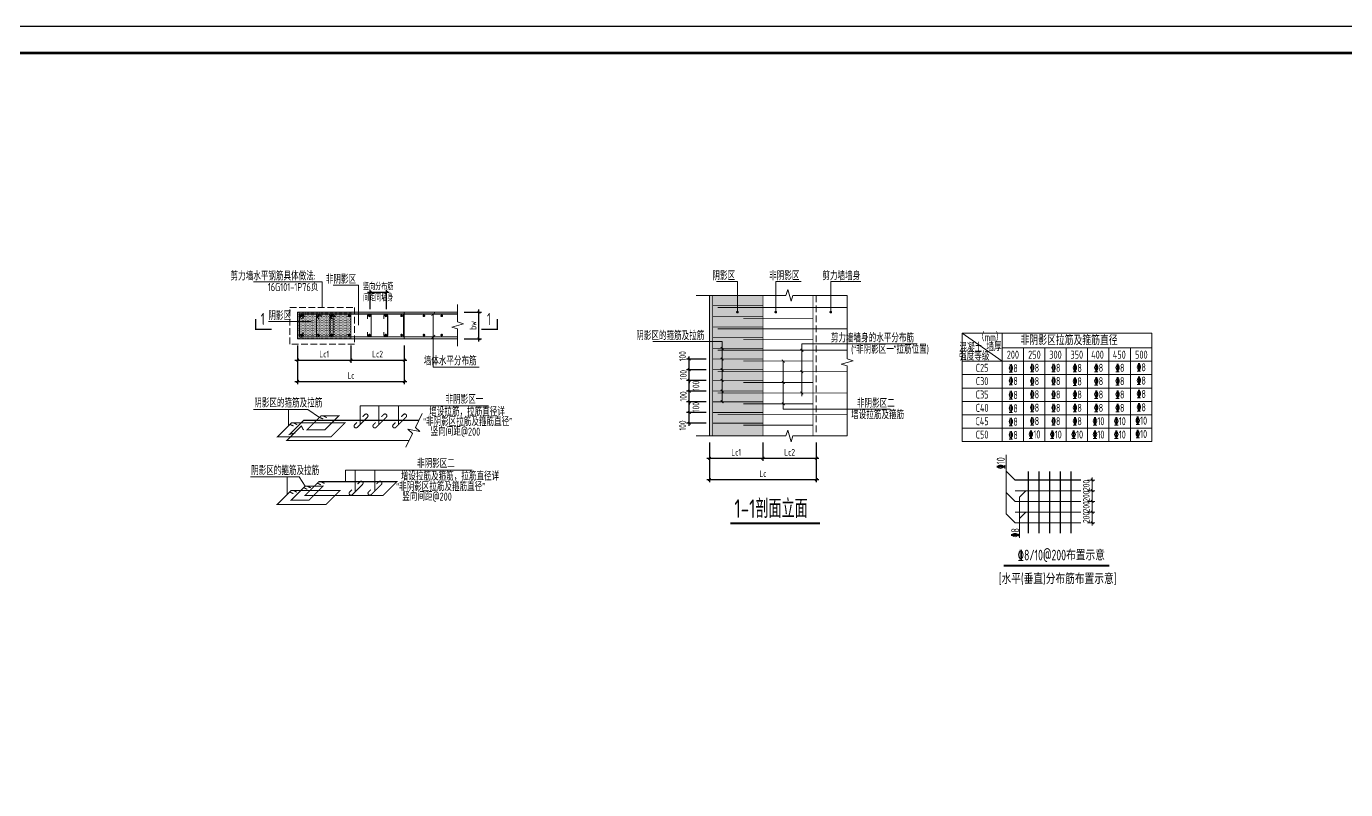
# Model space of a CAD drawing. Extents: x 5874492 to 7194610, y -939842 to -279257.
# Drawn here: x 6273052 to 6322492, y -580920 to -552326 of the extents above; entities that cross this region are included whole.
import ezdxf
from ezdxf.enums import TextEntityAlignment as Align

# ---------------------------------------------------------------- set-up
doc = ezdxf.new("R2010")
doc.units = 0
doc.header["$LTSCALE"] = 1000
doc.linetypes.add('DASH', pattern=[0.35, 0.25, -0.1])
doc.linetypes.add('HIDDEN', pattern=[0.375, 0.25, -0.125])
for name, color, linetype, lineweight in [('S-基础-DIM', 3, 'Continuous', 20), ('S-墙柱-DIM', 3, 'Continuous', 20), ('S-墙柱-REIN', 1, 'Continuous', 20), ('S-大样-HATCH', 251, 'Continuous', 20), ('S-大样-实线', 2, 'Continuous', 20), ('S-通用-TAB', 7, 'Continuous', 20), ('S-通用-TEXT', 7, 'Continuous', 20), ('S-通用-THIN', 7, 'Continuous', 20)]:
    doc.layers.add(name, color=color, linetype=linetype, lineweight=lineweight)
doc.layers.add('Y-云图图框', color=7, linetype='Continuous')
doc.styles.add('_YT_Name', font='', dxfattribs={"width": 0.8})
doc.styles.add('_YT_Sign_Text', font='ros.shx', dxfattribs={"width": 0.8, "bigfont": 'hztxt.shx'})
doc.styles.add('_YT_TK_Text', font='ros.shx', dxfattribs={"width": 0.8, "bigfont": 'hztxt.shx'})
doc.styles.get("Standard").update_dxf_attribs({"font": 'gbenor.shx', "bigfont": 'gbcbig.shx'})
doc.styles.add('TSSD', font='Tssdeng.shx', dxfattribs={"width": 0.7, "bigfont": 'hztxt.shx'})
doc.styles.add('TSSD_Dimension', font='tssdeng.shx', dxfattribs={"width": 0.7, "bigfont": 'tssdchn.shx'})
doc.styles.add('TSSD_Rein', font='tssdeng.shx', dxfattribs={"width": 0.7, "bigfont": 'hztxt.shx'})
doc.styles.get('_YT_Name').set_extended_font_data('SimHei')
doc.dimstyles.new('TSSD_20_100', dxfattribs={"dimtxt": 250, "dimasz": 100, "dimexe": 100, "dimexo": 250, "dimgap": 100, "dimtad": 1, "dimdec": 0, "dimlfac": 0.2, "dimzin": 0, "dimdsep": 46, "dimtxsty": 'TSSD_Dimension', "dimblk": 'ARCHTICK', "dimcen": 0, "dimdle": 100, "dimclrt": 7, "dimadec": 0, "dimazin": 0, "dimtfac": 1, "dimtdec": 0, "dimtix": 1, "dimtmove": 2, "dimatfit": 3, "dimfxl": 0, "dimtolj": 1, "dimtzin": 0, "dimarcsym": 0})

# ---------------------------------------------------------------- blocks, each defined once
blk = doc.blocks.new('20191001.15335746')
at = {"layer": 'S-通用-TAB'}
for p, q in [((0, 4050), (1500, 3000)), ((0, 4050), (7100, 4050)), ((0, 0), (0, 4050)), ((1500, 0), (1500, 4050)), ((7100, 0), (7100, 4050)), ((1500, 3500), (7100, 3500)), ((2300, 0), (2300, 3500)), ((3100, 0), (3100, 3500)), ((3900, 0), (3900, 3500)), ((4700, 0), (4700, 3500)), ((5500, 0), (5500, 3500)), ((6300, 0), (6300, 3500)), ((0, 3000), (7100, 3000)), ((0, 3000), (7100, 3000)), ((0, 2500), (7100, 2500)), ((0, 2000), (7100, 2000)), ((0, 1500), (7100, 1500)), ((0, 1000), (7100, 1000)), ((0, 500), (7100, 500)), ((0, 0), (7100, 0))]:
    blk.add_line(p, q, dxfattribs=at)
at = {"layer": 'S-通用-TEXT', "style": 'TSSD', "width": 0.7}
for s, height, p in [('（mm）', 300, (1046, 3751)), ('非阴影区拉筋及箍筋直径', 350, (4005, 3609)), ('混凝土', 300, (323, 3360)), ('墙厚', 300, (1191, 3384)), ('强度等级', 300, (450, 3035)), ('200', 300, (1898, 3098)), ('250', 300, (2706, 3098)), ('300', 300, (3496, 3098)), ('350', 300, (4294, 3098)), ('400', 300, (5070, 3098)), ('450', 300, (5886, 3098)), ('500', 300, (6713, 3098)), ('C25', 300, (745, 2606)), ('\x848', 300, (1908, 2591)), ('\x848', 300, (2708, 2606)), ('\x848', 300, (3508, 2606)), ('\x848', 300, (4308, 2600)), ('\x848', 300, (5108, 2606)), ('\x848', 300, (5908, 2606)), ('\x848', 300, (6708, 2626)), ('C30', 300, (745, 2106)), ('\x848', 300, (1908, 2114)), ('\x848', 300, (2708, 2106)), ('\x848', 300, (3508, 2113)), ('\x848', 300, (4308, 2098)), ('\x848', 300, (5108, 2106)), ('\x848', 300, (5908, 2106)), ('\x848', 300, (6708, 2127)), ('C35', 300, (745, 1606)), ('\x848', 300, (1908, 1588)), ('\x848', 300, (2708, 1613)), ('\x848', 300, (3508, 1606)), ('\x848', 300, (4308, 1606)), ('\x848', 300, (5108, 1606)), ('\x848', 300, (5908, 1606)), ('\x848', 300, (6708, 1627)), ('C40', 300, (745, 1106)), ('\x848', 300, (1908, 1088)), ('\x848', 300, (2708, 1113)), ('\x848', 300, (3508, 1106)), ('\x848', 300, (4308, 1106)), ('\x848', 300, (5108, 1106)), ('\x848', 300, (5908, 1106)), ('\x848', 300, (6708, 1127)), ('C45', 300, (745, 606)), ('\x848', 300, (1908, 588)), ('\x848', 300, (2708, 613)), ('\x848', 300, (3508, 606)), ('\x848', 300, (4308, 606)), ('\x8410', 300, (5108, 606)), ('\x8410', 300, (5908, 606)), ('\x8410', 300, (6708, 627)), ('C50', 300, (745, 106)), ('\x848', 300, (1908, 88)), ('\x8410', 300, (2708, 113)), ('\x8410', 300, (3508, 106)), ('\x8410', 300, (4308, 106)), ('\x8410', 300, (5108, 106)), ('\x8410', 300, (5908, 106)), ('\x8410', 300, (6708, 127))]:
    blk.add_text(s, height=height, dxfattribs=at).set_placement(p, align=Align.CENTER)
blk = doc.blocks.new('_ArchTick')
at = {"color": 0, "linetype": 'ByBlock', "const_width": 0.4}
blk.add_lwpolyline([(-0.5, -0.5), (0.5, 0.5)], dxfattribs=at)
blk = doc.blocks.new('*D528')
at = {"layer": 'Defpoints', "color": 0, "transparency": 16777216}
for p in [(3127, 2696), (3550, 2696), (3127, 2296)]:
    blk.add_point(p, dxfattribs=at)
at = {"layer": 'S-基础-DIM', "color": 0, "lineweight": -2, "transparency": 16777216}
for p, q in [((3377, 2696), (3650, 2696)), ((3550, 2696), (3550, 2796)), ((3550, 2296), (3550, 2696)), ((3377, 2296), (3650, 2296)), ((3550, 2296), (3550, 2196))]:
    blk.add_line(p, q, dxfattribs=at)
at = {"layer": 'S-基础-DIM', "color": 0, "lineweight": -2, "transparency": 16777216, "xscale": 100, "yscale": 100, "zscale": 100}
for p, rotation in [((3550, 2696), 270), ((3550, 2296), 90)]:
    blk.add_blockref('_ArchTick', p, dxfattribs=dict(at, rotation=rotation))
at = {"layer": 'S-基础-DIM', "color": 7, "transparency": 16777216, "insert": (3325, 2496), "char_height": 250, "attachment_point": 5, "rotation": 90, "style": 'TSSD_Dimension'}
blk.add_mtext('\\A1;200', dxfattribs=at)
blk = doc.blocks.new('*D529')
at = {"layer": 'Defpoints', "color": 0, "transparency": 16777216}
for p in [(3127, 3096), (3550, 3096), (3127, 2696)]:
    blk.add_point(p, dxfattribs=at)
at = {"layer": 'S-基础-DIM', "color": 0, "lineweight": -2, "transparency": 16777216}
for p, q in [((3377, 3096), (3650, 3096)), ((3550, 3096), (3550, 3196)), ((3550, 2696), (3550, 3096)), ((3377, 2696), (3650, 2696)), ((3550, 2696), (3550, 2596))]:
    blk.add_line(p, q, dxfattribs=at)
at = {"layer": 'S-基础-DIM', "color": 0, "lineweight": -2, "transparency": 16777216, "xscale": 100, "yscale": 100, "zscale": 100}
for p, rotation in [((3550, 3096), 270), ((3550, 2696), 90)]:
    blk.add_blockref('_ArchTick', p, dxfattribs=dict(at, rotation=rotation))
at = {"layer": 'S-基础-DIM', "color": 7, "transparency": 16777216, "insert": (3325, 2896), "char_height": 250, "attachment_point": 5, "rotation": 90, "style": 'TSSD_Dimension'}
blk.add_mtext('\\A1;200', dxfattribs=at)
blk = doc.blocks.new('*D530')
at = {"layer": 'Defpoints', "color": 0, "transparency": 16777216}
for p in [(3127, 3496), (3550, 3496), (3127, 3096)]:
    blk.add_point(p, dxfattribs=at)
at = {"layer": 'S-基础-DIM', "color": 0, "lineweight": -2, "transparency": 16777216}
for p, q in [((3377, 3496), (3650, 3496)), ((3550, 3496), (3550, 3596)), ((3550, 3096), (3550, 3496)), ((3377, 3096), (3650, 3096)), ((3550, 3096), (3550, 2996))]:
    blk.add_line(p, q, dxfattribs=at)
at = {"layer": 'S-基础-DIM', "color": 0, "lineweight": -2, "transparency": 16777216, "xscale": 100, "yscale": 100, "zscale": 100}
for p, rotation in [((3550, 3496), 270), ((3550, 3096), 90)]:
    blk.add_blockref('_ArchTick', p, dxfattribs=dict(at, rotation=rotation))
at = {"layer": 'S-基础-DIM', "color": 7, "transparency": 16777216, "insert": (3325, 3296), "char_height": 250, "attachment_point": 5, "rotation": 90, "style": 'TSSD_Dimension'}
blk.add_mtext('\\A1;200', dxfattribs=at)
blk = doc.blocks.new('*D531')
at = {"layer": 'Defpoints', "color": 0, "transparency": 16777216}
for p in [(3127, 3896), (3127, 3496), (3550, 3896)]:
    blk.add_point(p, dxfattribs=at)
at = {"layer": 'S-基础-DIM', "color": 0, "lineweight": -2, "transparency": 16777216}
for p, q in [((3550, 3896), (3550, 3996)), ((3377, 3896), (3650, 3896)), ((3377, 3496), (3650, 3496)), ((3550, 3496), (3550, 3896)), ((3550, 3496), (3550, 3396))]:
    blk.add_line(p, q, dxfattribs=at)
at = {"layer": 'S-基础-DIM', "color": 0, "lineweight": -2, "transparency": 16777216, "xscale": 100, "yscale": 100, "zscale": 100}
for p, rotation in [((3550, 3896), 270), ((3550, 3496), 90)]:
    blk.add_blockref('_ArchTick', p, dxfattribs=dict(at, rotation=rotation))
at = {"layer": 'S-基础-DIM', "color": 7, "transparency": 16777216, "insert": (3325, 3696), "char_height": 250, "attachment_point": 5, "rotation": 90, "style": 'TSSD_Dimension'}
blk.add_mtext('\\A1;200', dxfattribs=at)
blk = doc.blocks.new('*D754')
at = {"layer": 'Defpoints', "color": 0, "transparency": 16777216}
for p in [(6289214, -563030), (6290013, -563030), (6289214, -564030)]:
    blk.add_point(p, dxfattribs=at)
at = {"layer": 'S-墙柱-DIM', "color": 0, "lineweight": -2, "transparency": 16777216}
for p, q in [((6289464, -563030), (6290113, -563030)), ((6290013, -564130), (6290013, -562930)), ((6289464, -564030), (6290113, -564030))]:
    blk.add_line(p, q, dxfattribs=at)
at = {"layer": 'S-墙柱-DIM', "color": 0, "lineweight": -2, "transparency": 16777216, "xscale": 100, "yscale": 100, "zscale": 100}
for p, rotation in [((6290013, -563030), 90), ((6290013, -564030), 270)]:
    blk.add_blockref('_ArchTick', p, dxfattribs=dict(at, rotation=rotation))
at = {"layer": 'S-墙柱-DIM', "color": 7, "transparency": 16777216, "insert": (6289788, -563530), "char_height": 250, "attachment_point": 5, "rotation": 90, "style": 'TSSD_Dimension'}
blk.add_mtext('\\A1;bw', dxfattribs=at)
blk = doc.blocks.new('*D755')
at = {"layer": 'Defpoints', "color": 0, "transparency": 16777216}
for p in [(6285931, -562290), (6285931, -563170), (6286545, -563170)]:
    blk.add_point(p, dxfattribs=at)
at = {"layer": 'S-墙柱-DIM', "color": 0, "lineweight": -2, "transparency": 16777216}
for p, q in [((6286645, -562290), (6285831, -562290)), ((6285931, -562920), (6285931, -562190)), ((6286545, -562920), (6286545, -562190))]:
    blk.add_line(p, q, dxfattribs=at)
at = {"layer": 'S-墙柱-DIM', "color": 0, "lineweight": -2, "transparency": 16777216, "xscale": 100, "yscale": 100, "zscale": 100, "rotation": 180}
blk.add_blockref('_ArchTick', (6285931, -562290), dxfattribs=at)
at = {"layer": 'S-墙柱-DIM', "color": 0, "lineweight": -2, "transparency": 16777216, "xscale": 100, "yscale": 100, "zscale": 100}
blk.add_blockref('_ArchTick', (6286545, -562290), dxfattribs=at)
at = {"layer": 'S-墙柱-DIM', "color": 7, "transparency": 16777216, "insert": (6286235, -562290), "char_height": 250, "attachment_point": 5, "style": 'TSSD_Dimension'}
blk.add_mtext('\\A1;竖向分布筋\\P间距同墙身', dxfattribs=at)
blk = doc.blocks.new('*D756')
at = {"layer": 'Defpoints', "color": 0, "transparency": 16777216}
for p in [(6283214, -564030), (6287214, -564030), (6287214, -565629)]:
    blk.add_point(p, dxfattribs=at)
at = {"layer": 'S-墙柱-DIM', "color": 0, "lineweight": -2, "transparency": 16777216}
for p, q in [((6283214, -564280), (6283214, -565729)), ((6287214, -564280), (6287214, -565729)), ((6283114, -565629), (6287314, -565629))]:
    blk.add_line(p, q, dxfattribs=at)
at = {"layer": 'S-墙柱-DIM', "color": 0, "lineweight": -2, "transparency": 16777216, "xscale": 100, "yscale": 100, "zscale": 100, "rotation": 180}
blk.add_blockref('_ArchTick', (6283214, -565629), dxfattribs=at)
at = {"layer": 'S-墙柱-DIM', "color": 0, "lineweight": -2, "transparency": 16777216, "xscale": 100, "yscale": 100, "zscale": 100}
blk.add_blockref('_ArchTick', (6287214, -565629), dxfattribs=at)
at = {"layer": 'S-墙柱-DIM', "color": 7, "transparency": 16777216, "insert": (6285214, -565404), "char_height": 250, "attachment_point": 5, "style": 'TSSD_Dimension'}
blk.add_mtext('\\A1;Lc', dxfattribs=at)
blk = doc.blocks.new('*D757')
at = {"layer": 'Defpoints', "color": 0, "transparency": 16777216}
for p in [(6285214, -564030), (6287214, -564030), (6287214, -564829)]:
    blk.add_point(p, dxfattribs=at)
at = {"layer": 'S-墙柱-DIM', "color": 0, "lineweight": -2, "transparency": 16777216}
for p, q in [((6285214, -564280), (6285214, -564929)), ((6287214, -564280), (6287214, -564929)), ((6285114, -564829), (6287314, -564829))]:
    blk.add_line(p, q, dxfattribs=at)
at = {"layer": 'S-墙柱-DIM', "color": 0, "lineweight": -2, "transparency": 16777216, "xscale": 100, "yscale": 100, "zscale": 100, "rotation": 180}
blk.add_blockref('_ArchTick', (6285214, -564829), dxfattribs=at)
at = {"layer": 'S-墙柱-DIM', "color": 0, "lineweight": -2, "transparency": 16777216, "xscale": 100, "yscale": 100, "zscale": 100}
blk.add_blockref('_ArchTick', (6287214, -564829), dxfattribs=at)
at = {"layer": 'S-墙柱-DIM', "color": 7, "transparency": 16777216, "insert": (6286214, -564604), "char_height": 250, "attachment_point": 5, "style": 'TSSD_Dimension'}
blk.add_mtext('\\A1;Lc2', dxfattribs=at)
blk = doc.blocks.new('*D758')
at = {"layer": 'Defpoints', "color": 0, "transparency": 16777216}
for p in [(6283214, -564030), (6285214, -564030), (6285214, -564829)]:
    blk.add_point(p, dxfattribs=at)
at = {"layer": 'S-墙柱-DIM', "color": 0, "lineweight": -2, "transparency": 16777216}
for p, q in [((6283214, -564280), (6283214, -564929)), ((6285214, -564280), (6285214, -564929)), ((6283114, -564829), (6285314, -564829))]:
    blk.add_line(p, q, dxfattribs=at)
at = {"layer": 'S-墙柱-DIM', "color": 0, "lineweight": -2, "transparency": 16777216, "xscale": 100, "yscale": 100, "zscale": 100, "rotation": 180}
blk.add_blockref('_ArchTick', (6283214, -564829), dxfattribs=at)
at = {"layer": 'S-墙柱-DIM', "color": 0, "lineweight": -2, "transparency": 16777216, "xscale": 100, "yscale": 100, "zscale": 100}
blk.add_blockref('_ArchTick', (6285214, -564829), dxfattribs=at)
at = {"layer": 'S-墙柱-DIM', "color": 7, "transparency": 16777216, "insert": (6284214, -564604), "char_height": 250, "attachment_point": 5, "style": 'TSSD_Dimension'}
blk.add_mtext('\\A1;Lc1', dxfattribs=at)
blk = doc.blocks.new('*D759')
at = {"layer": 'Defpoints', "color": 0, "transparency": 16777216}
for p in [(6297894, -564789), (6298775, -564789), (6298775, -565189)]:
    blk.add_point(p, dxfattribs=at)
at = {"layer": 'S-墙柱-DIM', "color": 0, "lineweight": -2, "transparency": 16777216}
for p, q in [((6298525, -564789), (6297794, -564789)), ((6297894, -565289), (6297894, -564689)), ((6298525, -565189), (6297794, -565189))]:
    blk.add_line(p, q, dxfattribs=at)
at = {"layer": 'S-墙柱-DIM', "color": 0, "lineweight": -2, "transparency": 16777216, "xscale": 100, "yscale": 100, "zscale": 100}
for p, rotation in [((6297894, -564789), 90), ((6297894, -565189), 270)]:
    blk.add_blockref('_ArchTick', p, dxfattribs=dict(at, rotation=rotation))
at = {"layer": 'S-墙柱-DIM', "color": 7, "transparency": 16777216, "insert": (6297644, -564683), "char_height": 250, "attachment_point": 5, "rotation": 90, "style": 'TSSD_Dimension'}
blk.add_mtext('\\A1;100', dxfattribs=at)
blk = doc.blocks.new('*D760')
at = {"layer": 'Defpoints', "color": 0, "transparency": 16777216}
for p in [(6297894, -565189), (6298775, -565189), (6298775, -565589)]:
    blk.add_point(p, dxfattribs=at)
at = {"layer": 'S-墙柱-DIM', "color": 0, "lineweight": -2, "transparency": 16777216}
for p, q in [((6297894, -565189), (6297894, -565089)), ((6298525, -565189), (6297794, -565189)), ((6298525, -565589), (6297794, -565589)), ((6297894, -565589), (6297894, -565189)), ((6297894, -565589), (6297894, -565689))]:
    blk.add_line(p, q, dxfattribs=at)
at = {"layer": 'S-墙柱-DIM', "color": 0, "lineweight": -2, "transparency": 16777216, "xscale": 100, "yscale": 100, "zscale": 100}
for p, rotation in [((6297894, -565189), 270), ((6297894, -565589), 90)]:
    blk.add_blockref('_ArchTick', p, dxfattribs=dict(at, rotation=rotation))
at = {"layer": 'S-墙柱-DIM', "color": 7, "transparency": 16777216, "insert": (6297669, -565389), "char_height": 250, "attachment_point": 5, "rotation": 90, "style": 'TSSD_Dimension'}
blk.add_mtext('\\A1;100', dxfattribs=at)
blk = doc.blocks.new('*D761')
at = {"layer": 'Defpoints', "color": 0, "transparency": 16777216}
for p in [(6297894, -565589), (6298775, -565589), (6298775, -565989)]:
    blk.add_point(p, dxfattribs=at)
at = {"layer": 'S-墙柱-DIM', "color": 0, "lineweight": -2, "transparency": 16777216}
for p, q in [((6298525, -565589), (6297794, -565589)), ((6297894, -566089), (6297894, -565489)), ((6298525, -565989), (6297794, -565989))]:
    blk.add_line(p, q, dxfattribs=at)
at = {"layer": 'S-墙柱-DIM', "color": 0, "lineweight": -2, "transparency": 16777216, "xscale": 100, "yscale": 100, "zscale": 100}
for p, rotation in [((6297894, -565589), 90), ((6297894, -565989), 270)]:
    blk.add_blockref('_ArchTick', p, dxfattribs=dict(at, rotation=rotation))
at = {"layer": 'S-墙柱-DIM', "color": 7, "transparency": 16777216, "insert": (6298144, -565789), "char_height": 250, "attachment_point": 5, "rotation": 90, "style": 'TSSD_Dimension'}
blk.add_mtext('\\A1;100', dxfattribs=at)
blk = doc.blocks.new('*D762')
at = {"layer": 'Defpoints', "color": 0, "transparency": 16777216}
for p in [(6297894, -565989), (6298775, -565989), (6298775, -566389)]:
    blk.add_point(p, dxfattribs=at)
at = {"layer": 'S-墙柱-DIM', "color": 0, "lineweight": -2, "transparency": 16777216}
for p, q in [((6298525, -565989), (6297794, -565989)), ((6297894, -565989), (6297894, -565889)), ((6297894, -566389), (6297894, -565989)), ((6298525, -566389), (6297794, -566389)), ((6297894, -566389), (6297894, -566489))]:
    blk.add_line(p, q, dxfattribs=at)
at = {"layer": 'S-墙柱-DIM', "color": 0, "lineweight": -2, "transparency": 16777216, "xscale": 100, "yscale": 100, "zscale": 100}
for p, rotation in [((6297894, -565989), 270), ((6297894, -566389), 90)]:
    blk.add_blockref('_ArchTick', p, dxfattribs=dict(at, rotation=rotation))
at = {"layer": 'S-墙柱-DIM', "color": 7, "transparency": 16777216, "insert": (6297669, -566189), "char_height": 250, "attachment_point": 5, "rotation": 90, "style": 'TSSD_Dimension'}
blk.add_mtext('\\A1;100', dxfattribs=at)
blk = doc.blocks.new('*D763')
at = {"layer": 'Defpoints', "color": 0, "transparency": 16777216}
for p in [(6297894, -566389), (6298775, -566389), (6298775, -566789)]:
    blk.add_point(p, dxfattribs=at)
at = {"layer": 'S-墙柱-DIM', "color": 0, "lineweight": -2, "transparency": 16777216}
for p, q in [((6298525, -566389), (6297794, -566389)), ((6297894, -566889), (6297894, -566289)), ((6298525, -566789), (6297794, -566789))]:
    blk.add_line(p, q, dxfattribs=at)
at = {"layer": 'S-墙柱-DIM', "color": 0, "lineweight": -2, "transparency": 16777216, "xscale": 100, "yscale": 100, "zscale": 100}
for p, rotation in [((6297894, -566389), 90), ((6297894, -566789), 270)]:
    blk.add_blockref('_ArchTick', p, dxfattribs=dict(at, rotation=rotation))
at = {"layer": 'S-墙柱-DIM', "color": 7, "transparency": 16777216, "insert": (6298144, -566589), "char_height": 250, "attachment_point": 5, "rotation": 90, "style": 'TSSD_Dimension'}
blk.add_mtext('\\A1;100', dxfattribs=at)
blk = doc.blocks.new('*D764')
at = {"layer": 'Defpoints', "color": 0, "transparency": 16777216}
for p in [(6297894, -566789), (6298775, -566789), (6298775, -567189)]:
    blk.add_point(p, dxfattribs=at)
at = {"layer": 'S-墙柱-DIM', "color": 0, "lineweight": -2, "transparency": 16777216}
for p, q in [((6298525, -566789), (6297794, -566789)), ((6297894, -567289), (6297894, -566689)), ((6298525, -567189), (6297794, -567189))]:
    blk.add_line(p, q, dxfattribs=at)
at = {"layer": 'S-墙柱-DIM', "color": 0, "lineweight": -2, "transparency": 16777216, "xscale": 100, "yscale": 100, "zscale": 100}
for p, rotation in [((6297894, -566789), 90), ((6297894, -567189), 270)]:
    blk.add_blockref('_ArchTick', p, dxfattribs=dict(at, rotation=rotation))
at = {"layer": 'S-墙柱-DIM', "color": 7, "transparency": 16777216, "insert": (6297644, -567278), "char_height": 250, "attachment_point": 5, "rotation": 90, "style": 'TSSD_Dimension'}
blk.add_mtext('\\A1;100', dxfattribs=at)
blk = doc.blocks.new('*D765')
at = {"layer": 'Defpoints', "color": 0, "transparency": 16777216}
for p in [(6298655, -567667), (6302655, -567667), (6302655, -569306)]:
    blk.add_point(p, dxfattribs=at)
at = {"layer": 'S-墙柱-DIM', "color": 0, "lineweight": -2, "transparency": 16777216}
for p, q in [((6298655, -567917), (6298655, -569406)), ((6302655, -567917), (6302655, -569406)), ((6298555, -569306), (6302755, -569306))]:
    blk.add_line(p, q, dxfattribs=at)
at = {"layer": 'S-墙柱-DIM', "color": 0, "lineweight": -2, "transparency": 16777216, "xscale": 100, "yscale": 100, "zscale": 100, "rotation": 180}
blk.add_blockref('_ArchTick', (6298655, -569306), dxfattribs=at)
at = {"layer": 'S-墙柱-DIM', "color": 0, "lineweight": -2, "transparency": 16777216, "xscale": 100, "yscale": 100, "zscale": 100}
blk.add_blockref('_ArchTick', (6302655, -569306), dxfattribs=at)
at = {"layer": 'S-墙柱-DIM', "color": 7, "transparency": 16777216, "insert": (6300655, -569081), "char_height": 250, "attachment_point": 5, "style": 'TSSD_Dimension'}
blk.add_mtext('\\A1;Lc', dxfattribs=at)
blk = doc.blocks.new('*D766')
at = {"layer": 'Defpoints', "color": 0, "transparency": 16777216}
for p in [(6300655, -567667), (6302655, -567667), (6302655, -568506)]:
    blk.add_point(p, dxfattribs=at)
at = {"layer": 'S-墙柱-DIM', "color": 0, "lineweight": -2, "transparency": 16777216}
for p, q in [((6300655, -567917), (6300655, -568606)), ((6302655, -567917), (6302655, -568606)), ((6300555, -568506), (6302755, -568506))]:
    blk.add_line(p, q, dxfattribs=at)
at = {"layer": 'S-墙柱-DIM', "color": 0, "lineweight": -2, "transparency": 16777216, "xscale": 100, "yscale": 100, "zscale": 100, "rotation": 180}
blk.add_blockref('_ArchTick', (6300655, -568506), dxfattribs=at)
at = {"layer": 'S-墙柱-DIM', "color": 0, "lineweight": -2, "transparency": 16777216, "xscale": 100, "yscale": 100, "zscale": 100}
blk.add_blockref('_ArchTick', (6302655, -568506), dxfattribs=at)
at = {"layer": 'S-墙柱-DIM', "color": 7, "transparency": 16777216, "insert": (6301655, -568281), "char_height": 250, "attachment_point": 5, "style": 'TSSD_Dimension'}
blk.add_mtext('\\A1;Lc2', dxfattribs=at)
blk = doc.blocks.new('*D767')
at = {"layer": 'Defpoints', "color": 0, "transparency": 16777216}
for p in [(6298655, -567667), (6300655, -567667), (6300655, -568506)]:
    blk.add_point(p, dxfattribs=at)
at = {"layer": 'S-墙柱-DIM', "color": 0, "lineweight": -2, "transparency": 16777216}
for p, q in [((6298655, -567917), (6298655, -568606)), ((6300655, -567917), (6300655, -568606)), ((6298555, -568506), (6300755, -568506))]:
    blk.add_line(p, q, dxfattribs=at)
at = {"layer": 'S-墙柱-DIM', "color": 0, "lineweight": -2, "transparency": 16777216, "xscale": 100, "yscale": 100, "zscale": 100, "rotation": 180}
blk.add_blockref('_ArchTick', (6298655, -568506), dxfattribs=at)
at = {"layer": 'S-墙柱-DIM', "color": 0, "lineweight": -2, "transparency": 16777216, "xscale": 100, "yscale": 100, "zscale": 100}
blk.add_blockref('_ArchTick', (6300655, -568506), dxfattribs=at)
at = {"layer": 'S-墙柱-DIM', "color": 7, "transparency": 16777216, "insert": (6299655, -568281), "char_height": 250, "attachment_point": 5, "style": 'TSSD_Dimension'}
blk.add_mtext('\\A1;Lc1', dxfattribs=at)
blk = doc.blocks.new('ECMCTK_A0_横_单行图名-横向图框会签栏-0')
at = {"color": 4}
blk.add_lwpolyline([(0, 0), (1189, 0), (1189, 841), (0, 841)], close=True, dxfattribs=at)
at = {"const_width": 1}
blk.add_lwpolyline([(25, 10), (1179, 10), (1179, 831), (25, 831)], close=True, dxfattribs=at)
at = {"color": 80, "flags": 3}
for tag, height, p in [('YTHQINS', 3, (34.31, 832.5)), ('ECMCKEY', 3, (414.25, 484.67)), ('YTTQINS', 5.62, (1196.03, 12.81)), ('YTFRAME', 3, (904.42, 4.05)), ('YTBARCODE_T1', 3, (971.21, 4.65))]:
    blk.add_attdef(tag, text='', height=height, dxfattribs=at).set_placement(p, align=Align.MIDDLE_CENTER)
at = {"color": 80, "style": '_YT_TK_Text', "width": 0.8, "flags": 3}
for tag, p in [('{姓名五}', (9.62, 809.48)), ('{姓名六}', (14.92, 809.38)), ('{姓名七}', (19.96, 809.48)), ('{姓名八}', (24.7, 809.33)), ('[专业五]', (9.63, 785.25)), ('[专业六]', (14.56, 785.25)), ('[专业七]', (19.49, 785.17)), ('[专业八]', (24.5, 785.09)), ('{姓名一}', (9.73, 733.71)), ('{姓名二}', (14.79, 733.6)), ('{姓名三}', (19.65, 733.65)), ('{姓名四}', (24.75, 733.5)), ('[专业一]', (9.58, 710.09)), ('[专业二]', (14.46, 709.92)), ('[专业三]', (19.63, 709.95)), ('[专业四]', (25, 709.79))]:
    blk.add_attdef(tag, text='', height=3, rotation=90, dxfattribs=at).set_placement(p, align=Align.BOTTOM_LEFT)
at = {"style": '_YT_TK_Text', "width": 0.8}
blk.add_attdef('设计联系电话', text='', height=4, rotation=90, dxfattribs=at).set_placement((16.86, 656.55), align=Align.MIDDLE)
for tag, height, style, width, p in [('设计单位', 6, '_YT_Name', 0.8, (971.75, 38.6)), ('证书编号', 4, '_YT_Sign_Text', 0.8, (1056.87, 43.81)), ('审查批准号', 4, '_YT_Sign_Text', 0.8, (1109.06, 43.81)), ('工程号', 4, '_YT_Sign_Text', 0.5, (1152.08, 44.12)), ('建设单位', 4, '_YT_Sign_Text', 0.8, (1082.96, 36.11)), ('阶段', 4, '_YT_Sign_Text', 0.8, (1152.08, 35.81)), ('项目号', 4, '_YT_Sign_Text', 0.5, (1170.08, 33.72)), ('项目名称', 4, '_YT_Sign_Text', 0.8, (1082.96, 28.11)), ('专业', 4, '_YT_Sign_Text', 0.8, (1152.08, 27.31)), ('图纸名称', 4.5, '_YT_Name', 0.8, (1083.39, 15.06)), ('图纸编号', 4, '_YT_Sign_Text', 0.5, (1151.93, 19.36)), ('出图比例', 4.2, '_YT_Sign_Text', 0.8, (1029.82, 11.78)), ('日期', 4, '_YT_Sign_Text', 0.5, (1151.88, 12.13)), ('版本号', 4, '_YT_Sign_Text', 0.8, (1170.08, 13))]:
    blk.add_attdef(tag, text='', height=height, dxfattribs=dict(style=style, width=width)).set_placement(p, align=Align.CENTER)
at = {"style": '_YT_Sign_Text', "width": 0.8, "flags": 3}
for tag, p, height in [('[审定人]', (938.95, 27.81), 4.1), ('{审定人}', (953.87, 26.45), 6.24), ('[校对人]', (990.23, 27.82), 4.1), ('{校对人}', (1006.35, 26.53), 6.24), ('{审核人}', (954.98, 18.44), 6.24), ('[设计人]', (990.47, 20.21), 4.1), ('{设计人}', (1006.48, 18.54), 6.24), ('[审核人]', (939.01, 19.76), 4.1), ('[项目负责人]', (938.78, 12.01), 4.1), ('{项目负责人}', (956.28, 10.72), 6.24), ('[专业负责人]', (990.74, 11.77), 4.1), ('{专业负责人}', (1006.58, 10.36), 6.24)]:
    blk.add_attdef(tag, p, '', height=height, dxfattribs=at)
at = {"color": 80, "flags": 3}
for tag, p in [('YTQRCODE', (899.04, 11.91)), ('YTBZSIT', (25, 10)), ('EXT_TK_LEFT', (25, 10))]:
    blk.add_attdef(tag, p, '', height=3, dxfattribs=at)
blk = doc.blocks.new('20191001.15353311')
at = {"layer": 'S-墙柱-REIN', "const_width": 45}
for points in [[(1157.5, 1898.8), (1157.5, 4219.5)], [(1557.5, 1900.3), (1557.5, 4221)], [(1957.5, 1898.8), (1957.5, 4219.5)], [(2357.5, 1898.8), (2357.5, 4219.5)], [(2757.5, 1904.8), (2757.5, 4225.5)], [(659.8, 3895.6), (3127.1, 3895.6)], [(659.8, 3495.6), (3127.1, 3495.6)], [(659.8, 3095.6), (3127.1, 3095.6)], [(659.8, 2695.6), (3127.1, 2695.6)], [(659.8, 2295.6), (3127.1, 2295.6)]]:
    blk.add_lwpolyline(points, dxfattribs=at)
at = {"layer": 'S-通用-TEXT'}
for p, q in [((326.5, 2628.9), (326.5, 4847)), ((659.8, 3895.6), (326.5, 4228.9)), ((1059.8, 3495.6), (819.7, 3255.5)), ((659.8, 3095.6), (326.5, 3428.9)), ((819.7, 1736.1), (819.7, 3255.5)), ((659.8, 2295.6), (326.5, 2628.9)), ((1059.8, 2695.6), (819.7, 2455.5))]:
    blk.add_line(p, q, dxfattribs=at)
at = {"layer": 'S-通用-TEXT', "const_width": 70}
blk.add_lwpolyline([(225.8, 687.3), (4193.9, 687.3)], dxfattribs=at)
at = {"layer": 'S-通用-TEXT', "style": 'TSSD_Rein', "width": 0.7}
for s, p in [('\x8410', (121.2, 4529.4)), ('\x848', (662.9, 1922))]:
    blk.add_text(s, height=300, rotation=90, dxfattribs=at).set_placement(p, align=Align.MIDDLE)
blk.add_text('\x848/10@200布置示意', height=400, dxfattribs=at).set_placement((2390.2, 1088.8), align=Align.MIDDLE)
blk.add_text('[水平(垂直)分布筋布置示意]', height=400, dxfattribs=at).set_placement((2254.2, 200), align=Align.MIDDLE_CENTER)
at = {"layer": 'S-基础-DIM'}
for p1, p2, picture, middle in [((3127.1, 3495.6), (3127.1, 3895.6), '*D531', (3324.7, 3695.6)), ((3127.1, 3095.6), (3127.1, 3495.6), '*D530', (3324.7, 3295.6)), ((3127.1, 2695.6), (3127.1, 3095.6), '*D529', (3324.7, 2895.6)), ((3127.1, 2295.6), (3127.1, 2695.6), '*D528', (3324.7, 2495.6))]:
    dim = blk.add_aligned_dim(p1=p1, p2=p2, distance=-422.6, text='200', dimstyle='TSSD_20_100', override={"dimlfac": 0.5}, dxfattribs=at)
    dim.commit()
    dim.dimension.update_dxf_attribs({"geometry": picture, "text_midpoint": middle})

msp = doc.modelspace()

# ---------------------------------------------------------------- hatches: boundary and pattern name
at = {"layer": 'S-大样-HATCH'}
h = msp.add_hatch(dxfattribs=at)
h.set_pattern_fill('DOTS', color=256, scale=30, style=0)
h.set_pattern_definition([(0, (6207140.01, -570241.357), (23.8125, 47.625), [0, -47.625])])
h.paths.add_polyline_path([(6298654.9, -562406), (6300654.9, -562406), (6300654.9, -567667.3), (6298654.9, -567667.3)])
h = msp.add_hatch(dxfattribs=at)
h.set_pattern_fill('DOTS', color=256, scale=30, style=0)
h.set_pattern_definition([(0, (6201858.997, -570865.903), (23.8125, 47.625), [0, -47.625])])
h.paths.add_polyline_path([(6285213.6, -564030), (6285213.6, -563030), (6283213.6, -563030), (6283213.6, -564030)])

# ---------------------------------------------------------------- linework, layer by layer
at = {"layer": 'S-墙柱-REIN'}
msp.add_line((6285213.6, -563030), (6285213.6, -564030), dxfattribs=at)
for points, const_width in [([(6298774.9, -562406), (6298774.9, -567667.3)], 30), ([(6300654.9, -562406), (6300654.9, -567667.3)], 30), ([(6302534.9, -562406), (6302534.9, -567667.3)], 30), ([(6283488, -563205.3), (6283382.5, -563100), (6283283.6, -563100), (6283283.6, -563960), (6285213.6, -563960), (6285213.6, -563100), (6283283.6, -563100), (6283283.6, -563198.9), (6283389, -563304.3)], 40), ([(6284131.3, -563205.3), (6284025.9, -563100), (6283926.9, -563100), (6283926.9, -563960), (6284570.3, -563960), (6284570.3, -563100), (6283926.9, -563100), (6283926.9, -563198.9), (6284032.3, -563304.3)], 40), ([(6284634.6, -563205.3), (6284529.2, -563100), (6284430.3, -563100), (6284430.3, -563960), (6287185.8, -563960), (6287185.8, -563100), (6284430.3, -563100), (6284430.3, -563198.9), (6284535.6, -563304.3)], 40), ([(6298774.9, -562789.4), (6300654.9, -562789.4)], 30), ([(6298959.4, -562858.2), (6303812.7, -562858.2)], 30), ([(6298774.9, -563189.4), (6300654.9, -563189.4)], 30), ([(6298774.9, -563589.4), (6300654.9, -563589.4)], 30), ([(6299921.3, -563265.3), (6302534.9, -563265.3)], 30), ([(6298774.9, -563989.4), (6300654.9, -563989.4)], 30), ([(6298959.4, -563658.2), (6303812.7, -563658.2)], 30), ([(6299921.3, -564065.3), (6302534.9, -564065.3)], 30), ([(6298774.9, -564389.4), (6300654.9, -564389.4)], 30), ([(6298959.4, -564458.2), (6303812.7, -564458.2)], 30), ([(6298774.9, -564789.4), (6300654.9, -564789.4)], 30), ([(6299921.3, -564865.3), (6302534.9, -564865.3)], 30), ([(6298774.9, -565189.4), (6300654.9, -565189.4)], 30), ([(6298774.9, -565589.4), (6300654.9, -565589.4)], 30), ([(6298959.4, -565258.2), (6303812.7, -565258.2)], 30), ([(6298774.9, -565989.4), (6300654.9, -565989.4)], 30), ([(6298959.4, -566058.2), (6303812.7, -566058.2)], 30), ([(6299921.3, -565665.3), (6302534.9, -565665.3)], 30), ([(6298774.9, -566389.4), (6300654.9, -566389.4)], 30), ([(6299921.3, -566465.3), (6302534.9, -566465.3)], 30), ([(6283127.5, -567560.4), (6282923.7, -567606.6), (6283444.1, -567086.1), (6287762.7, -567086.1)], 40), ([(6284173.5, -567036.4), (6284037.9, -566972)], 40), ([(6284307.5, -566981.5), (6284171.8, -566917.1)], 40), ([(6298774.9, -566789.4), (6300654.9, -566789.4)], 30), ([(6298959.4, -566858.2), (6303812.7, -566858.2)], 30), ([(6287390, -567842.3), (6282808.3, -567842.3), (6283354.3, -567296.3), (6283439.4, -567449.9)], 40), ([(6283065.6, -567300.6), (6282930, -567236.1)], 40), ([(6283199.6, -567245.7), (6283064, -567181.2)], 40), ([(6298774.9, -567189.4), (6300654.9, -567189.4)], 30), ([(6299921.3, -567265.3), (6302534.9, -567265.3)], 30), ([(6283713.9, -569616.7), (6283578.2, -569552.3)], 40), ([(6284089.2, -569502.6), (6283953.5, -569438.2)], 40), ([(6284223.1, -569447.7), (6284087.5, -569383.3)], 40), ([(6283057.8, -569832.6), (6282922.1, -569768.1)], 40), ([(6283191.7, -569777.7), (6283056.1, -569713.2)], 40), ([(6283579.9, -569671.6), (6283444.3, -569607.2)], 40)]:
    msp.add_lwpolyline(points, dxfattribs=dict(at, const_width=const_width))
at = {"layer": 'S-墙柱-REIN', "const_width": 40}
for points in [[(6283418.6, -563275), (6283418.6, -563155, 1), (6283283.6, -563155), (6283283.6, -563960), (6284975.4, -563960), (6289213.6, -563960)], [(6283418.6, -563784.9), (6283418.6, -563904.9, -1), (6283283.6, -563904.9), (6283283.6, -563100), (6284975.4, -563100), (6289213.6, -563100)], [(6285837.6, -563290), (6285837.6, -563170, -1), (6285977.6, -563170), (6285977.6, -563890, -1), (6285837.6, -563890), (6285837.6, -563770)], [(6286452, -563290), (6286452, -563170, -1), (6286592, -563170), (6286592, -563890, -1), (6286452, -563890), (6286452, -563770)], [(6285650.5, -566951.6), (6285735.4, -566866.7, -1), (6285834.4, -566965.7), (6285451.7, -567348.4, -1), (6285352.7, -567249.4), (6285437.6, -567164.5)], [(6286356.7, -566951.6), (6286441.6, -566866.7, -1), (6286540.5, -566965.7), (6286157.9, -567348.4, -1), (6286058.9, -567249.4), (6286143.8, -567164.5)], [(6287096.2, -566951.6), (6287181.1, -566866.7, -1), (6287280.1, -566965.7), (6286897.5, -567348.4, -1), (6286798.5, -567249.4), (6286883.3, -567164.5)], [(6285465.5, -569471.3), (6285550.4, -569386.4, -1), (6285649.4, -569485.4), (6285266.7, -569868.1, -1), (6285167.7, -569769.1), (6285252.6, -569684.2)], [(6286171.7, -569471.3), (6286256.5, -569386.4, -1), (6286355.5, -569485.4), (6285972.9, -569868.1, -1), (6285873.9, -569769.1), (6285958.7, -569684.2)]]:
    msp.add_lwpolyline(points, format="xyb", dxfattribs=at)
at = {"layer": 'S-墙柱-REIN', "const_width": 50}
for points in [[(6283328.6, -563170, -1), (6283378.6, -563170, -1)], [(6283971.9, -563170, -1), (6284021.9, -563170, -1)], [(6284525.3, -563170, 1), (6284475.3, -563170, 1)], [(6285168.6, -563170, 1), (6285118.6, -563170, 1)], [(6285932.6, -563170, 1), (6285882.6, -563170, 1)], [(6286547, -563170, 1), (6286497, -563170, 1)], [(6287139.1, -563170, 1), (6287089.1, -563170, 1)], [(6287975.3, -563170, 1), (6287925.3, -563170, 1)], [(6288641.9, -563170, 1), (6288591.9, -563170, 1)], [(6283328.6, -563890, 1), (6283378.6, -563890, 1)], [(6283971.9, -563890, 1), (6284021.9, -563890, 1)], [(6284525.3, -563890, -1), (6284475.3, -563890, -1)], [(6285168.6, -563890, -1), (6285118.6, -563890, -1)], [(6285932.6, -563890, -1), (6285882.6, -563890, -1)], [(6286547, -563890, -1), (6286497, -563890, -1)], [(6287139.1, -563890, -1), (6287089.1, -563890, -1)], [(6287975.3, -563890, -1), (6287925.3, -563890, -1)], [(6288641.9, -563890, -1), (6288591.9, -563890, -1)]]:
    msp.add_lwpolyline(points, format="xyb", close=True, dxfattribs=at)
at = {"layer": 'S-墙柱-REIN', "const_width": 40}
for points in [[(6284092.8, -566917.1), (6284761.6, -566917.1), (6284241.1, -567437.5), (6283572.3, -567437.5)], [(6282983.9, -567181.2), (6284990.8, -567181.2), (6284470.3, -567701.7), (6282463.4, -567701.7)], [(6283499.2, -569552.3), (6284168.1, -569552.3), (6283647.6, -570072.7), (6282978.7, -570072.7)], [(6284008.4, -569383.3), (6286935.5, -569383.3), (6286415.1, -569903.7), (6283487.9, -569903.7)], [(6282977, -569713.2), (6284805.8, -569713.2), (6284285.3, -570233.7), (6282456.5, -570233.7)]]:
    msp.add_lwpolyline(points, close=True, dxfattribs=at)
at = {"layer": 'S-大样-实线'}
for p, q in [((6298654.9, -562406), (6298654.9, -567667.3)), ((6287213.6, -563030), (6287213.6, -564030))]:
    msp.add_line(p, q, dxfattribs=at)
at = {"layer": 'S-大样-实线', "linetype": 'HIDDEN'}
msp.add_line((6302654.9, -562406), (6302654.9, -567667.3), dxfattribs=at)
at = {"layer": 'S-大样-实线'}
msp.add_lwpolyline([(6289213.6, -564030), (6283213.6, -564030), (6283213.6, -563030), (6289213.6, -563030)], dxfattribs=at)
at = {"layer": 'S-通用-TEXT'}
for p, q in [((6283727.9, -563385.5), (6282120.3, -563385.5)), ((6299124.9, -564132.1), (6296526.3, -564132.1)), ((6299124.9, -566389.4), (6299124.9, -564132.1)), ((6302112.2, -564217), (6306435.5, -564217)), ((6302112.2, -566176.6), (6302112.2, -564217)), ((6303152.8, -564217), (6305283.2, -564217)), ((6301416.2, -566662.7), (6301416.2, -564865.5)), ((6285554.6, -566543.2), (6290366.9, -566543.2)), ((6285554.6, -567245.5), (6285554.6, -566543.2)), ((6286260.8, -567245.5), (6286260.8, -566543.2)), ((6287000.3, -567245.5), (6287000.3, -566543.2)), ((6283594.3, -566675.7), (6281568, -566675.7)), ((6282868.7, -567296.4), (6282868.7, -566675.7)), ((6284034.9, -566974.9), (6283594.3, -566675.7)), ((6301416.2, -566662.7), (6305406.4, -566662.7)), ((6285011.5, -569383.3), (6285011.5, -568945.9)), ((6285011.5, -568945.9), (6289754.5, -568945.9)), ((6285369.6, -569765.2), (6285369.6, -568945.9)), ((6286109.1, -569731.8), (6286109.1, -568945.9)), ((6283272.9, -569207.7), (6281456.5, -569207.7)), ((6282825.7, -569864.5), (6282825.7, -569207.7)), ((6283499.2, -569552.3), (6283272.9, -569207.7))]:
    msp.add_line(p, q, dxfattribs=at)
for points in [[(6284140.7, -562851.9), (6284140.7, -561894.9), (6281560.7, -561894.9)], [(6285493.1, -563520.5), (6285493.1, -562019.3), (6284546.5, -562019.3)], [(6299696.9, -563031.3), (6299696.9, -561887.9), (6298915.6, -561887.9)], [(6301135.2, -563031.3), (6301135.2, -561887.9), (6302081.7, -561887.9)], [(6303195.6, -563031.3), (6303195.6, -561887.9), (6304328.9, -561887.9)], [(6288300.8, -563100), (6288300.8, -565098.7), (6290025.2, -565098.7)]]:
    msp.add_lwpolyline(points, dxfattribs=at)
at = {"layer": 'S-通用-TEXT', "linetype": 'DASH'}
msp.add_lwpolyline([(6282930.3, -562851.9), (6285351.2, -562851.9), (6285351.2, -564235.7), (6282930.3, -564235.7)], close=True, dxfattribs=at)
at = {"layer": 'S-通用-TEXT'}
for points, const_width in [([(6288230.1, -563170.7), (6288371.5, -563029.2)], 30), ([(6288230.1, -564030.7), (6288371.5, -563889.2)], 30), ([(6299174.9, -564439.4), (6299074.9, -564339.4)], 40), ([(6302162.2, -564508.2), (6302062.2, -564408.2)], 40), ([(6299174.9, -564839.4), (6299074.9, -564739.4)], 40), ([(6301466.2, -564915.3), (6301366.2, -564815.3)], 40), ([(6299174.9, -565239.4), (6299074.9, -565139.4)], 40), ([(6299174.9, -565639.4), (6299074.9, -565539.4)], 40), ([(6302162.2, -565308.2), (6302062.2, -565208.2)], 40), ([(6299174.9, -566039.4), (6299074.9, -565939.4)], 40), ([(6301466.2, -565715.1), (6301366.2, -565615.1)], 40), ([(6302162.2, -566108.2), (6302062.2, -566008.2)], 40), ([(6299174.9, -566439.4), (6299074.9, -566339.4)], 40), ([(6301466.2, -566515.1), (6301366.2, -566415.1)], 40), ([(6299438.5, -570944.3), (6302789, -570944.3)], 70)]:
    msp.add_lwpolyline(points, dxfattribs=dict(at, const_width=const_width))
at = {"layer": 'S-通用-TEXT', "const_width": 50}
for points in [[(6299671.9, -563031.3, 1), (6299721.9, -563031.3, 1)], [(6301160.2, -563031.3, -1), (6301110.2, -563031.3, -1)], [(6303220.6, -563031.3, -1), (6303170.6, -563031.3, -1)]]:
    msp.add_lwpolyline(points, format="xyb", close=True, dxfattribs=at)
at = {"layer": 'S-通用-THIN'}
for points in [[(6298147.9, -562406), (6301517.1, -562406), (6301587.1, -562186), (6301707.1, -562626), (6301777.1, -562406), (6303812.7, -562406), (6303812.7, -564786), (6304032.7, -564856), (6303592.7, -564976), (6303812.7, -565046), (6303812.7, -567667.3), (6301777.1, -567667.3), (6301707.1, -567887.3), (6301587.1, -567447.3), (6301517.1, -567667.3), (6298147.9, -567667.3)], [(6289213.6, -564310), (6289213.6, -563660), (6288993.6, -563590), (6289433.6, -563470), (6289213.6, -563400), (6289213.6, -562750)], [(6287886.5, -566835), (6287633.8, -567347.6), (6287800.2, -567507.6), (6287352.5, -567420.7), (6287518.9, -567580.8), (6287266.3, -568093.4)]]:
    msp.add_lwpolyline(points, dxfattribs=at)
at = {"layer": 'S-通用-THIN', "const_width": 50}
for points in [[(6281648.4, -563284.6), (6281648.4, -563675.9), (6282244.9, -563675.9)], [(6290703.9, -563284.6), (6290703.9, -563675.9), (6290107.4, -563675.9)]]:
    msp.add_lwpolyline(points, dxfattribs=at)

# ---------------------------------------------------------------- block references
at = {"layer": 'S-墙柱-REIN'}
msp.add_blockref('20191001.15353311', (6309445.7, -573219.4), dxfattribs=at)
at = {"layer": 'S-通用-TAB'}
msp.add_blockref('20191001.15335746', (6308124.3, -567873.7), dxfattribs=at)
at = {"layer": 'Y-云图图框', "xscale": 100, "yscale": 100, "zscale": 100}
msp.add_blockref('ECMCTK_A0_横_单行图名-横向图框会签栏-0', (6261254.1, -636426.2), dxfattribs=at)

# ---------------------------------------------------------------- texts
at = {"layer": 'S-通用-TEXT', "style": 'TSSD', "width": 0.7}
for s, p in [('剪力墙水平钢筋具体做法:', (6283894.9, -561837.2)), ('非阴影区', (6285407.6, -561961.7)), ('阴影区', (6299611.4, -561830.3)), ('非阴影区', (6302022.6, -561830.3)), ('剪力墙墙身', (6304301.8, -561830.3)), ('16G101-1P76页', (6283992, -562242.5)), ('阴影区的箍筋及拉筋', (6298458.2, -564074.5)), ('剪力墙墙身的水平分布筋', (6306317.7, -564159.4)), ('墙体水平分布筋', (6289926.8, -565019))]:
    msp.add_text(s, height=300, dxfattribs=at).set_placement(p, align=Align.RIGHT)
at = {"layer": 'S-通用-TEXT', "width": 0.7}
for s, style, p in [('阴影区', 'TSSD', (6282120.3, -563326.3)), ('(“非阴影区一”拉筋位置)', 'TSSD', (6303961.1, -564583.7)), ('阴影区的箍筋及拉筋', 'TSSD_Rein', (6281590.6, -566596)), ('非阴影区一', 'TSSD_Rein', (6288758.6, -566459.4)), ('非阴影区二', 'TSSD', (6304176.9, -566608.7)), ('“非阴影区拉筋及箍筋直径”', 'TSSD_Rein', (6287929.6, -567291.8)), ('增设拉筋，拉筋直径详', 'TSSD_Rein', (6288149.2, -566921.7)), ('增设拉筋及箍筋', 'TSSD', (6303961.3, -567034.7)), ('竖向间距@200', 'TSSD_Rein', (6288201.9, -567658.6)), ('非阴影区二', 'TSSD', (6287692.9, -568862.1)), ('阴影区的箍筋及拉筋', 'TSSD', (6281474.3, -569127.9)), ('增设拉筋及箍筋，拉筋直径详', 'TSSD', (6287083.5, -569337.1)), ('“非阴影区拉筋及箍筋直径”', 'TSSD', (6286918.9, -569727.6)), ('竖向间距@200', 'TSSD', (6287136.2, -570094.4))]:
    msp.add_text(s, height=300, dxfattribs=dict(at, style=style)).set_placement(p)
at = {"layer": 'S-通用-TEXT', "style": 'TSSD_Rein', "width": 0.7}
msp.add_text('1-1剖面立面', height=700, rotation=0.0014, dxfattribs=at).set_placement((6299586.1, -570744.3))
at = {"layer": 'S-通用-THIN', "style": 'TSSD', "width": 0.7}
for p in [(6281835.8, -563513.4), (6290312.2, -563513.4)]:
    msp.add_text('1', height=450, dxfattribs=at).set_placement(p)

# ---------------------------------------------------------------- dimensions: what is measured, and where the dimension line sits
at = {"layer": 'S-墙柱-DIM'}
for base, p1, p2, angle, text, picture, middle in [((6285930.9, -562289.9), (6286545.3, -563170), (6285930.9, -563170), 180, '竖向分布筋\\P间距同墙身', '*D755', (6286234.6, -562289.9)), ((6297894.3, -564789.4), (6298774.9, -565189.4), (6298774.9, -564789.4), 90, '100', '*D759', (6297644.3, -564682.5)), ((6297894.3, -565589.4), (6298774.9, -565989.4), (6298774.9, -565589.4), 90, '100', '*D761', (6298144.3, -565789.4)), ((6297894.3, -566389.4), (6298774.9, -566789.4), (6298774.9, -566389.4), 90, '100', '*D763', (6298144.3, -566589.4)), ((6297894.3, -566789.4), (6298774.9, -567189.4), (6298774.9, -566789.4), 90, '100', '*D764', (6297644.3, -567278.5))]:
    dim = msp.add_linear_dim(base=base, p1=p1, p2=p2, angle=angle, text=text, dimstyle='TSSD_20_100', dxfattribs=at)
    dim.commit()
    dim.dimension.update_dxf_attribs({"geometry": picture, "text_midpoint": middle, "dimtype": 128})
for base, p1, p2, text, picture, middle in [((6290013, -563030), (6289213.6, -564030), (6289213.6, -563030), 'bw', '*D754', (6289788, -563530)), ((6297894.3, -565189.4), (6298774.9, -565589.4), (6298774.9, -565189.4), '100', '*D760', (6297669.3, -565389.4)), ((6297894.3, -565989.4), (6298774.9, -566389.4), (6298774.9, -565989.4), '100', '*D762', (6297669.3, -566189.4))]:
    dim = msp.add_linear_dim(base=base, p1=p1, p2=p2, angle=90, text=text, dimstyle='TSSD_20_100', dxfattribs=at)
    dim.commit()
    dim.dimension.update_dxf_attribs({"geometry": picture, "text_midpoint": middle})
for base, p1, p2, text, picture, middle in [((6287213.6, -565629.5), (6283213.6, -564030), (6287213.6, -564030), 'Lc', '*D756', (6285213.6, -565404.5)), ((6285213.6, -564829.5), (6283213.6, -564030), (6285213.6, -564030), 'Lc1', '*D758', (6284213.6, -564604.5)), ((6287213.6, -564829.5), (6285213.6, -564030), (6287213.6, -564030), 'Lc2', '*D757', (6286213.6, -564604.5)), ((6302654.9, -569306.3), (6298654.9, -567667.3), (6302654.9, -567667.3), 'Lc', '*D765', (6300654.9, -569081.3)), ((6300654.9, -568506.3), (6298654.9, -567667.3), (6300654.9, -567667.3), 'Lc1', '*D767', (6299654.9, -568281.3)), ((6302654.9, -568506.3), (6300654.9, -567667.3), (6302654.9, -567667.3), 'Lc2', '*D766', (6301654.9, -568281.3))]:
    dim = msp.add_linear_dim(base=base, p1=p1, p2=p2, text=text, dimstyle='TSSD_20_100', dxfattribs=at)
    dim.commit()
    dim.dimension.update_dxf_attribs({"geometry": picture, "text_midpoint": middle})

doc.saveas('drawing.dxf')
